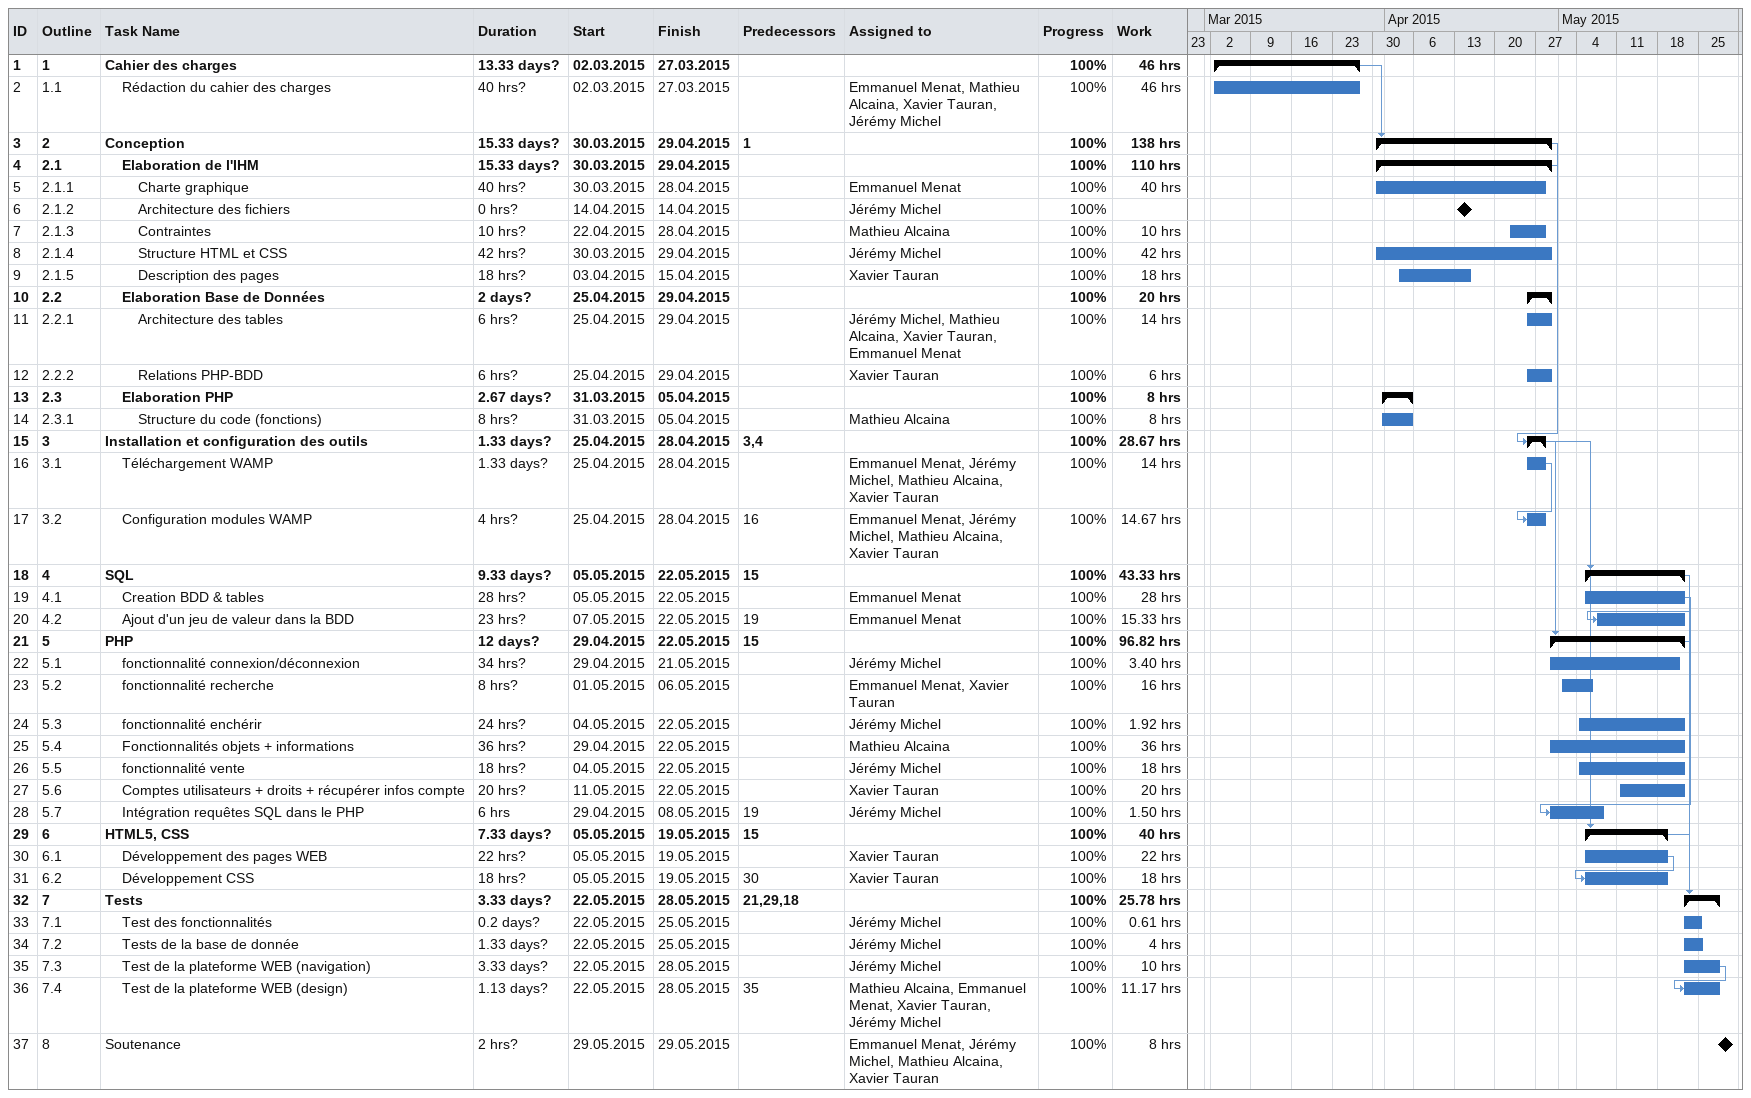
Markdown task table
| ID | WBS | Task | Duration | Start | Finish | Predecessors | Resources | % complete | Work (h) |
|---|---|---|---|---|---|---|---|---|---|
| 1 | 1 | **Cahier des charges** | 13.33d? | 2015-03-02 | 2015-03-27 |  |  | 100 | 46 |
| 2 | 1.1 | Rédaction du cahier des charges | 40h? | 2015-03-02 | 2015-03-27 |  | Emmanuel Menat, Mathieu Alcaina, Xavier Tauran, Jérémy Michel | 100 | 46 |
| 3 | 2 | **Conception** | 15.33d? | 2015-03-30 | 2015-04-29 | 1 |  | 100 | 138 |
| 4 | 2.1 | **Elaboration de l'IHM** | 15.33d? | 2015-03-30 | 2015-04-29 |  |  | 100 | 110 |
| 5 | 2.1.1 | Charte graphique | 40h? | 2015-03-30 | 2015-04-28 |  | Emmanuel Menat | 100 | 40 |
| 6 | 2.1.2 | Architecture des fichiers | 0h? | 2015-04-14 | 2015-04-14 |  | Jérémy Michel | 100 |  |
| 7 | 2.1.3 | Contraintes | 10h? | 2015-04-22 | 2015-04-28 |  | Mathieu Alcaina | 100 | 10 |
| 8 | 2.1.4 | Structure HTML et CSS | 42h? | 2015-03-30 | 2015-04-29 |  | Jérémy Michel | 100 | 42 |
| 9 | 2.1.5 | Description des pages | 18h? | 2015-04-03 | 2015-04-15 |  | Xavier Tauran | 100 | 18 |
| 10 | 2.2 | **Elaboration Base de Données** | 2d? | 2015-04-25 | 2015-04-29 |  |  | 100 | 20 |
| 11 | 2.2.1 | Architecture des tables | 6h? | 2015-04-25 | 2015-04-29 |  | Jérémy Michel, Mathieu Alcaina, Xavier Tauran, Emmanuel Menat | 100 | 14 |
| 12 | 2.2.2 | Relations PHP-BDD | 6h? | 2015-04-25 | 2015-04-29 |  | Xavier Tauran | 100 | 6 |
| 13 | 2.3 | **Elaboration PHP** | 2.67d? | 2015-03-31 | 2015-04-05 |  |  | 100 | 8 |
| 14 | 2.3.1 | Structure du code (fonctions) | 8h? | 2015-03-31 | 2015-04-05 |  | Mathieu Alcaina | 100 | 8 |
| 15 | 3 | **Installation et configuration des outils** | 1.33d? | 2015-04-25 | 2015-04-28 | 3, 4 |  | 100 | 28.67 |
| 16 | 3.1 | Téléchargement WAMP | 1.33d? | 2015-04-25 | 2015-04-28 |  | Emmanuel Menat, Jérémy Michel, Mathieu Alcaina, Xavier Tauran | 100 | 14 |
| 17 | 3.2 | Configuration modules WAMP | 4h? | 2015-04-25 | 2015-04-28 | 16 | Emmanuel Menat, Jérémy Michel, Mathieu Alcaina, Xavier Tauran | 100 | 14.67 |
| 18 | 4 | **SQL** | 9.33d? | 2015-05-05 | 2015-05-22 | 15 |  | 100 | 43.33 |
| 19 | 4.1 | Creation BDD & tables | 28h? | 2015-05-05 | 2015-05-22 |  | Emmanuel Menat | 100 | 28 |
| 20 | 4.2 | Ajout d'un jeu de valeur dans la BDD | 23h? | 2015-05-07 | 2015-05-22 | 19 | Emmanuel Menat | 100 | 15.33 |
| 21 | 5 | **PHP** | 12d? | 2015-04-29 | 2015-05-22 | 15 |  | 100 | 96.82 |
| 22 | 5.1 | fonctionnalité connexion/déconnexion | 34h? | 2015-04-29 | 2015-05-21 |  | Jérémy Michel | 100 | 3.40 |
| 23 | 5.2 | fonctionnalité recherche | 8h? | 2015-05-01 | 2015-05-06 |  | Emmanuel Menat, Xavier Tauran | 100 | 16 |
| 24 | 5.3 | fonctionnalité enchérir | 24h? | 2015-05-04 | 2015-05-22 |  | Jérémy Michel | 100 | 1.92 |
| 25 | 5.4 | Fonctionnalités objets + informations | 36h? | 2015-04-29 | 2015-05-22 |  | Mathieu Alcaina | 100 | 36 |
| 26 | 5.5 | fonctionnalité vente | 18h? | 2015-05-04 | 2015-05-22 |  | Jérémy Michel | 100 | 18 |
| 27 | 5.6 | Comptes utilisateurs + droits + récupérer infos compte | 20h? | 2015-05-11 | 2015-05-22 |  | Xavier Tauran | 100 | 20 |
| 28 | 5.7 | Intégration requêtes SQL dans le PHP | 6h | 2015-04-29 | 2015-05-08 | 19 | Jérémy Michel | 100 | 1.50 |
| 29 | 6 | **HTML5, CSS** | 7.33d? | 2015-05-05 | 2015-05-19 | 15 |  | 100 | 40 |
| 30 | 6.1 | Développement des pages WEB | 22h? | 2015-05-05 | 2015-05-19 |  | Xavier Tauran | 100 | 22 |
| 31 | 6.2 | Développement CSS | 18h? | 2015-05-05 | 2015-05-19 | 30 | Xavier Tauran | 100 | 18 |
| 32 | 7 | **Tests** | 3.33d? | 2015-05-22 | 2015-05-28 | 21, 29, 18 |  | 100 | 25.78 |
| 33 | 7.1 | Test des fonctionnalités | 0.2d? | 2015-05-22 | 2015-05-25 |  | Jérémy Michel | 100 | 0.61 |
| 34 | 7.2 | Tests de la base de donnée | 1.33d? | 2015-05-22 | 2015-05-25 |  | Jérémy Michel | 100 | 4 |
| 35 | 7.3 | Test de la plateforme WEB (navigation) | 3.33d? | 2015-05-22 | 2015-05-28 |  | Jérémy Michel | 100 | 10 |
| 36 | 7.4 | Test de la plateforme WEB (design) | 1.13d? | 2015-05-22 | 2015-05-28 | 35 | Mathieu Alcaina, Emmanuel Menat, Xavier Tauran, Jérémy Michel | 100 | 11.17 |
| 37 | 8 | Soutenance | 2h? | 2015-05-29 | 2015-05-29 |  | Emmanuel Menat, Jérémy Michel, Mathieu Alcaina, Xavier Tauran | 100 | 8 |
